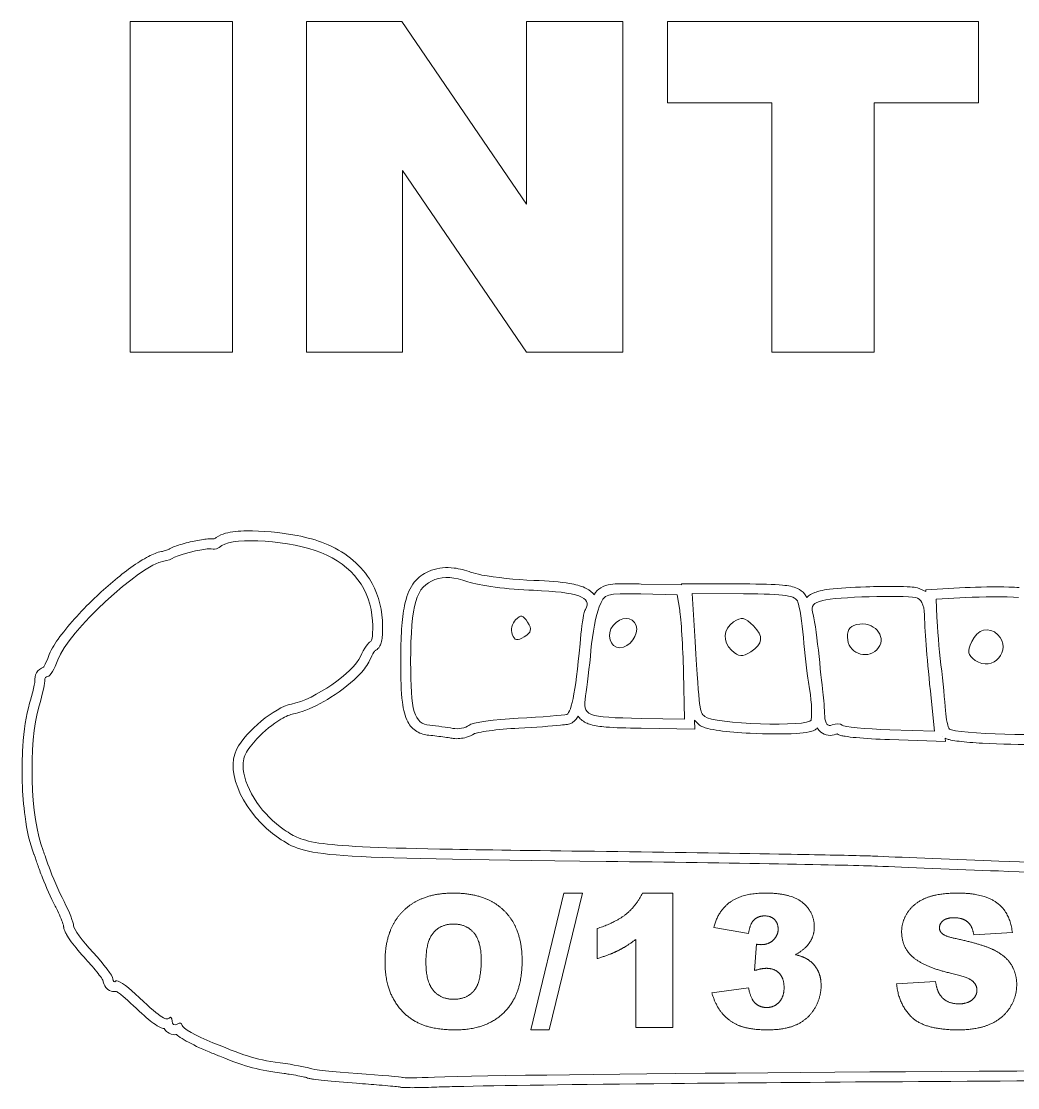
# Model space of a CAD drawing. Header units: millimetres. Extents: x 0 to 1091, y 0 to 786.
# Drawn here: x 9.4 to 310.5, y 461.6 to 784 of the extents above; entities that cross this region are included whole.
import ezdxf

# ---------------------------------------------------------------- set-up
doc = ezdxf.new("R2010")
doc.units = ezdxf.units.MM
doc.layers.get('0').update_dxf_attribs({"lineweight": 5})

msp = doc.modelspace()

# ---------------------------------------------------------------- linework, layer by layer
at = {"color": 1}
for p, q in [((42.21, 784.03), (73.18, 784.03)), ((42.21, 684.03), (42.21, 784.03)), ((73.18, 784.03), (73.18, 684.03)), ((95.55, 784.03), (124.4, 784.03)), ((95.55, 684.03), (95.55, 784.03)), ((124.4, 784.03), (162.06, 728.71)), ((162.06, 728.71), (162.06, 784.03)), ((162.06, 784.03), (191.18, 784.03)), ((191.18, 784.03), (191.18, 684.03)), ((204.69, 784.03), (298.62, 784.03)), ((204.69, 759.34), (204.69, 784.03)), ((298.62, 784.03), (298.62, 759.34)), ((236.2, 759.34), (204.69, 759.34)), ((236.2, 684.03), (236.2, 759.34)), ((298.62, 759.34), (267.1, 759.34)), ((267.1, 759.34), (267.1, 684.03)), ((162.06, 684.03), (124.61, 738.94)), ((124.61, 738.94), (124.61, 684.03)), ((73.18, 684.03), (42.21, 684.03)), ((124.61, 684.03), (95.55, 684.03)), ((191.18, 684.03), (162.06, 684.03)), ((267.1, 684.03), (236.2, 684.03)), ((196.68, 613.88), (208.89, 613.6)), ((208.89, 613.6), (208.87, 613.98)), ((208.87, 613.98), (227.62, 613.91)), ((282.72, 611.58), (280.25, 612.75)), ((282.7, 612.15), (294.64, 612.8)), ((196.61, 610.88), (207.56, 610.63)), ((207.56, 610.63), (208.35, 605.99)), ((212.07, 610.97), (227.61, 610.91)), ((212.99, 596.46), (212.07, 610.97)), ((282.72, 611.58), (282.7, 612.15)), ((285.83, 609.32), (294.81, 609.8)), ((286.07, 603.84), (285.83, 609.32)), ((209.49, 587.18), (209.85, 573.01)), ((284.34, 579.39), (285.4, 569.37)), ((209.85, 573.01), (196.75, 573.25)), ((212.86, 572.73), (212.93, 569.96)), ((212.93, 569.96), (196.69, 570.25)), ((285.4, 569.37), (271.85, 569.83)), ((288.74, 566.25), (271.74, 566.83)), ((288.63, 567.26), (288.74, 566.25)), ((163.31, 479.07), (173.3, 520.43)), ((178.98, 520.43), (168.93, 479.07)), ((173.3, 520.43), (178.98, 520.43)), ((197.09, 520.43), (206.29, 520.43)), ((206.29, 520.43), (206.29, 479.75)), ((183.37, 500.6), (183.37, 509.71)), ((229.15, 508.18), (218.65, 510.06)), ((195.05, 479.75), (195.05, 506.41)), ((308.91, 508.51), (297.26, 507.83)), ((230.98, 497.02), (231.55, 504.96)), ((273.93, 492.98), (285.69, 493.72)), ((218.05, 490.31), (229.15, 491.78)), ((168.93, 479.07), (163.31, 479.07)), ((206.29, 479.75), (195.05, 479.75))]:
    msp.add_line(p, q, dxfattribs=at)
msp.add_arc((289.89, 570.01), 3, 225.0014, 225.0016, dxfattribs=at)
for points, knots in [([(68.21, 627.93), (69.13, 628.62), (70.06, 628.95), (71.07, 629.22), (72.91, 629.71), (75.05, 629.91), (77.47, 629.96), (82.07, 630.05), (87.61, 629.54), (92.68, 628.55), (95.74, 627.95), (98.62, 627.18), (101.06, 626.18)], [0.0000001, 0.0000001, 0.0000001, 0.0000001, 0.1193648, 0.1193648, 0.1193648, 0.3369631, 0.3369631, 0.3369631, 0.7504181, 0.7504181, 0.7504181, 1, 1, 1, 1]), ([(54.14, 624.53), (54.7, 624.87), (55.2, 625.07), (55.77, 625.28), (57.09, 625.77), (58.73, 626.22), (60.41, 626.6), (61.94, 626.96), (63.48, 627.25), (64.78, 627.42), (65.43, 627.5), (66.02, 627.56), (66.6, 627.57), (66.9, 627.57), (67.18, 627.57), (67.56, 627.51)], [0.0000001, 0.0000001, 0.0000001, 0.0000001, 0.1328725, 0.1328725, 0.1328725, 0.4407073, 0.4407073, 0.4407073, 0.7203537, 0.7203537, 0.7203537, 0.8601768, 0.8601768, 0.8601768, 0.9292231, 0.9292231, 0.9292231, 0.9292231]), ([(67.56, 627.51), (67.64, 627.55), (67.73, 627.6), (67.82, 627.66), (67.94, 627.74), (68.07, 627.83), (68.21, 627.93)], [0.7160288, 0.7160288, 0.7160288, 0.7160288, 0.834306, 0.834306, 0.834306, 1, 1, 1, 1]), ([(101.06, 626.18), (106.91, 623.8), (111.54, 620.14), (114.55, 615.43), (116.89, 611.78), (118.22, 607.51), (118.49, 602.89)], [0, 0, 0, 0, 0.562964, 0.562964, 0.562964, 1, 1, 1, 1]), ([(17.54, 591.94), (18.17, 593.67), (19.2, 595.39), (20.51, 597.25), (23.22, 601.11), (27.18, 605.47), (31.47, 609.59), (35.1, 613.06), (38.94, 616.33), (42.45, 618.86), (44.34, 620.23), (46.14, 621.38), (47.81, 622.25), (49.15, 622.94), (50.39, 623.46), (51.72, 623.71), (51.81, 623.73), (51.9, 623.75), (52, 623.76)], [0, 0, 0, 0, 0.152601, 0.152601, 0.152601, 0.467819, 0.467819, 0.467819, 0.733909, 0.733909, 0.733909, 0.877438, 0.877438, 0.877438, 0.991874, 0.991874, 0.991874, 1, 1, 1, 1]), ([(52, 623.76), (52.2, 623.79), (52.77, 623.94), (53.26, 624.13), (53.65, 624.28), (54.02, 624.46), (54.14, 624.53)], [0.0000034, 0.0000034, 0.0000034, 0.0000034, 0.5552018, 0.5552018, 0.5552018, 1, 1, 1, 1]), ([(124.03, 590.47), (124.06, 597.94), (124.34, 603.29), (125.19, 607.39), (125.73, 609.97), (126.5, 612.1), (127.71, 613.85), (128.79, 615.42), (130.24, 616.62), (131.84, 617.41), (132.34, 617.65), (132.84, 617.86), (133.36, 618.04), (133.36, 618.04), (133.36, 618.04), (133.36, 618.04)], [0, 0, 0, 0, 0.424334, 0.424334, 0.424334, 0.690649, 0.690649, 0.690649, 0.927341, 0.927341, 0.927341, 1, 1, 1, 1.000001, 1.000001, 1.000001, 1.000001]), ([(133.36, 618.04), (133.36, 618.04), (133.36, 618.04), (133.36, 618.04), (135.5, 618.79), (137.79, 619.03), (140.17, 618.72), (141.82, 618.51), (143.51, 618.05), (145.35, 617.4)], [-0.000002, -0.000002, -0.000002, -0.000002, 0, 0, 0, 0.591575, 0.591575, 0.591575, 1, 1, 1, 1]), ([(145.35, 617.4), (145.94, 617.19), (147.12, 616.89), (148.58, 616.61), (152.58, 615.86), (158.81, 615.18), (164.27, 614.98)], [0, 0, 0, 0, 0.267484, 0.267484, 0.267484, 1, 1, 1, 1]), ([(164.27, 614.98), (168.74, 614.81), (172.28, 614.52), (175.07, 614.04), (176.85, 613.73), (178.33, 613.36), (179.63, 612.78), (180.52, 612.38), (181.35, 611.89), (182.06, 611.11), (182.19, 610.97), (182.31, 610.82), (182.43, 610.66)], [0, 0, 0, 0, 0.3289188, 0.3289188, 0.3289188, 0.5394549, 0.5394549, 0.5394549, 0.6840767, 0.6840767, 0.6840767, 0.7099458, 0.7099458, 0.7099458, 0.7099458]), ([(182.43, 610.66), (182.47, 610.72), (182.51, 610.78), (182.55, 610.84), (183.01, 611.54), (183.7, 612.26), (184.52, 612.76), (185.44, 613.3), (186.44, 613.58), (187.47, 613.74), (189.27, 614.01), (191.33, 613.99), (194.42, 613.93), (195.12, 613.92), (195.87, 613.9), (196.68, 613.88)], [0.2129098, 0.2129098, 0.2129098, 0.2129098, 0.2279726, 0.2279726, 0.2279726, 0.4007326, 0.4007326, 0.4007326, 0.5924009, 0.5924009, 0.5924009, 0.9244815, 0.9244815, 0.9244815, 1, 1, 1, 1]), ([(227.62, 613.91), (233.11, 613.88), (236.79, 613.81), (239.46, 613.54), (241.29, 613.36), (242.67, 613.12), (243.97, 612.52), (244.76, 612.16), (245.53, 611.61), (246.09, 610.9), (246.37, 610.55), (246.59, 610.17), (246.75, 609.81)], [0, 0, 0, 0, 0.4218188, 0.4218188, 0.4218188, 0.7109094, 0.7109094, 0.7109094, 0.888085, 0.888085, 0.888085, 0.9749007, 0.9749007, 0.9749007, 0.9749007]), ([(250.84, 611.83), (250.84, 611.83), (250.84, 611.83), (250.84, 611.83), (251.64, 612.03), (252.53, 612.16), (253.62, 612.29), (256.43, 612.62), (260.45, 612.87), (264.58, 613.01), (267.77, 613.13), (271.02, 613.18), (273.77, 613.15), (275.38, 613.13), (276.82, 613.09), (278.01, 613.01), (278.86, 612.95), (279.57, 612.88), (280.25, 612.75)], [-0.000002, -0.000002, -0.000002, -0.000002, 0, 0, 0, 0.132193, 0.132193, 0.132193, 0.472773, 0.472773, 0.472773, 0.736386, 0.736386, 0.736386, 0.890112, 0.890112, 0.890112, 1, 1, 1, 1]), ([(294.64, 612.8), (298.6, 613.01), (303.84, 613.07), (307.87, 612.96), (309.02, 612.93), (310.08, 612.89), (310.99, 612.83)], [0.0000006, 0.0000006, 0.0000006, 0.0000006, 0.778128, 0.778128, 0.778128, 1, 1, 1, 1]), ([(246.75, 609.81), (247.48, 610.54), (248.3, 610.97), (249.15, 611.3), (249.69, 611.51), (250.24, 611.68), (250.84, 611.83)], [0.5322163, 0.5322163, 0.5322163, 0.5322163, 0.8186274, 0.8186274, 0.8186274, 0.9999995, 0.9999995, 0.9999995, 0.9999995]), ([(118.49, 602.89), (118.6, 601.01), (118.58, 599.32), (118.44, 597.93), (118.37, 597.28), (118.29, 596.7), (118.1, 596.07), (118, 595.72), (117.88, 595.35), (117.53, 594.83), (117.33, 594.54), (117.05, 594.18), (116.51, 593.85), (116.43, 593.8), (116.35, 593.75), (116.25, 593.71)], [0, 0, 0, 0, 0.5, 0.5, 0.5, 0.7364245, 0.7364245, 0.7364245, 0.8682123, 0.8682123, 0.8682123, 0.9415515, 0.9415515, 0.9415515, 0.9528429, 0.9528429, 0.9528429, 0.9528429]), ([(116.25, 593.71), (116.17, 593.6), (116.06, 593.45), (115.95, 593.28), (115.56, 592.68), (115.07, 591.77), (114.64, 590.8)], [0.4039727, 0.4039727, 0.4039727, 0.4039727, 0.5364082, 0.5364082, 0.5364082, 1, 1, 1, 1]), ([(16.03, 588.72), (16.09, 588.82), (16.17, 588.93), (16.24, 589.06), (16.64, 589.75), (17.13, 590.8), (17.54, 591.94)], [0.4374938, 0.4374938, 0.4374938, 0.4374938, 0.5274959, 0.5274959, 0.5274959, 1, 1, 1, 1]), ([(114.64, 590.8), (113.98, 589.32), (112.99, 588.04), (111.79, 586.74), (109.48, 584.24), (106.32, 581.77), (102.94, 579.64), (100.07, 577.85), (97.07, 576.32), (94.24, 575.36), (93.33, 575.05), (92.45, 574.8), (91.57, 574.62)], [0.0000004, 0.0000004, 0.0000004, 0.0000004, 0.1972635, 0.1972635, 0.1972635, 0.5768866, 0.5768866, 0.5768866, 0.897861, 0.897861, 0.897861, 1, 1, 1, 1]), ([(132.52, 568.17), (131.3, 568.28), (130.03, 568.59), (128.88, 569.29), (127.76, 569.97), (126.83, 571), (126.19, 572.18), (125.28, 573.85), (124.82, 575.78), (124.52, 578.2), (124.12, 581.29), (124.01, 585.23), (124.03, 590.47)], [0.0000003, 0.0000003, 0.0000003, 0.0000003, 0.1953649, 0.1953649, 0.1953649, 0.3858984, 0.3858984, 0.3858984, 0.6552845, 0.6552845, 0.6552845, 1, 1, 1, 1]), ([(13.45, 584.52), (13.34, 585.36), (13.5, 586.28), (13.96, 587.05), (14.43, 587.84), (15.2, 588.43), (16.03, 588.72)], [0.0571113, 0.0571113, 0.0571113, 0.0571113, 0.4193927, 0.4193927, 0.4193927, 0.7970995, 0.7970995, 0.7970995, 0.7970995]), ([(11.86, 577.84), (12.33, 579.43), (12.73, 580.99), (13.02, 582.25), (13.19, 583), (13.32, 583.64), (13.39, 584.1), (13.42, 584.28), (13.44, 584.43), (13.45, 584.52)], [0, 0, 0, 0, 0.4452494, 0.4452494, 0.4452494, 0.7093206, 0.7093206, 0.7093206, 0.815438, 0.815438, 0.815438, 0.815438]), ([(13.15, 532.24), (11.9, 535.34), (11.06, 539.23), (10.47, 543.59), (9.59, 550.19), (9.35, 557.81), (9.81, 564.76), (10.13, 569.62), (10.78, 574.14), (11.86, 577.84)], [0.0007189, 0.0007189, 0.0007189, 0.0007189, 0.2802396, 0.2802396, 0.2802396, 0.7038362, 0.7038362, 0.7038362, 1, 1, 1, 1]), ([(91.57, 574.62), (90.73, 574.46), (89.33, 573.89), (87.83, 573), (85.44, 571.58), (82.72, 569.39), (80.57, 567.11), (79.04, 565.49), (77.79, 563.82), (77.1, 562.48)], [0.0000001, 0.0000001, 0.0000001, 0.0000001, 0.2688549, 0.2688549, 0.2688549, 0.69683, 0.69683, 0.69683, 1, 1, 1, 1]), ([(177.64, 573.96), (177.54, 573.76), (177.42, 573.55), (177.29, 573.35), (177.02, 572.93), (176.67, 572.48), (176.06, 572.07), (175.8, 571.89), (175.47, 571.73), (175.1, 571.61)], [0.8322353, 0.8322353, 0.8322353, 0.8322353, 0.875, 0.875, 0.875, 0.9618008, 0.9618008, 0.9618008, 1, 1, 1, 1]), ([(196.69, 570.25), (192.17, 570.33), (188.76, 570.42), (186.12, 570.63), (184.29, 570.78), (182.83, 570.98), (181.51, 571.36), (180.44, 571.67), (179.43, 572.12), (178.56, 572.89), (178.21, 573.2), (177.9, 573.57), (177.64, 573.96)], [0, 0, 0, 0, 0.2683849, 0.2683849, 0.2683849, 0.4532128, 0.4532128, 0.4532128, 0.6027381, 0.6027381, 0.6027381, 0.6626874, 0.6626874, 0.6626874, 0.6626874]), ([(175.1, 571.61), (174.78, 571.51), (174.61, 571.49), (174.39, 571.45), (173.85, 571.36), (173.2, 571.28), (172.36, 571.19), (169.55, 570.91), (164.77, 570.57), (159.68, 570.31)], [0, 0, 0, 0, 0.083183, 0.083183, 0.083183, 0.295909, 0.295909, 0.295909, 1, 1, 1, 1]), ([(213.79, 571.69), (213.57, 571.92), (213.24, 572.22), (212.87, 572.71), (212.87, 572.72), (212.87, 572.72), (212.86, 572.73)], [0, 0, 0, 0, 0.1538031, 0.1538031, 0.1538031, 0.1554602, 0.1554602, 0.1554602, 0.1554602]), ([(250.01, 570.35), (249.68, 570.04), (249.38, 569.87), (249.11, 569.73), (248.49, 569.41), (248, 569.29), (247.46, 569.17), (246.35, 568.93), (245.08, 568.79), (243.56, 568.7), (239.78, 568.45), (234.62, 568.49), (229.67, 568.75), (226.26, 568.92), (222.97, 569.19), (220.31, 569.56), (218.98, 569.75), (217.82, 569.95), (216.81, 570.21), (216.28, 570.35), (215.8, 570.5), (215.3, 570.71), (214.9, 570.88), (214.49, 571.07), (213.99, 571.51), (213.92, 571.56), (213.86, 571.62), (213.79, 571.69), (213.79, 571.69), (213.79, 571.69), (213.79, 571.69), (213.79, 571.69), (213.79, 571.69), (213.79, 571.69)], [0.0326132, 0.0326132, 0.0326132, 0.0326132, 0.0588656, 0.0588656, 0.0588656, 0.1200563, 0.1200563, 0.1200563, 0.2469377, 0.2469377, 0.2469377, 0.5630399, 0.5630399, 0.5630399, 0.78152, 0.78152, 0.78152, 0.89076, 0.89076, 0.89076, 0.9480769, 0.9480769, 0.9480769, 0.994154, 0.994154, 0.994154, 1, 1, 1, 1.0000013, 1.0000013, 1.0000013, 1.0000026, 1.0000026, 1.0000026, 1.0000026]), ([(139.22, 567.28), (138.29, 567.46), (136.6, 567.7), (134.98, 567.9), (134.11, 568.01), (133.25, 568.1), (132.52, 568.17)], [0.0000011, 0.0000011, 0.0000011, 0.0000011, 0.6494888, 0.6494888, 0.6494888, 1, 1, 1, 1]), ([(146.27, 568.63), (145.49, 568.08), (144.71, 567.77), (143.9, 567.54), (142.61, 567.17), (141.26, 567.03), (139.87, 567.18), (139.65, 567.21), (139.44, 567.24), (139.22, 567.28), (139.22, 567.28), (139.22, 567.28), (139.22, 567.28)], [0.0325545, 0.0325545, 0.0325545, 0.0325545, 0.3729917, 0.3729917, 0.3729917, 0.9165104, 0.9165104, 0.9165104, 1, 1, 1, 1.0000048, 1.0000048, 1.0000048, 1.0000048]), ([(159.68, 570.31), (156.45, 570.14), (153.3, 569.85), (150.8, 569.51), (149.55, 569.34), (148.46, 569.16), (147.63, 568.98), (147, 568.85), (146.5, 568.72), (146.28, 568.64), (146.28, 568.64), (146.27, 568.64), (146.27, 568.63)], [0, 0, 0, 0, 0.4619714, 0.4619714, 0.4619714, 0.6929571, 0.6929571, 0.6929571, 0.8700318, 0.8700318, 0.8700318, 0.8751055, 0.8751055, 0.8751055, 0.8751055]), ([(255.51, 568.46), (254.87, 568.21), (254.09, 568.03), (253.2, 568.14), (252.42, 568.23), (251.58, 568.6), (250.98, 569.13), (250.55, 569.51), (250.24, 569.93), (250.01, 570.35)], [0, 0, 0, 0, 0.2348043, 0.2348043, 0.2348043, 0.4398908, 0.4398908, 0.4398908, 0.5875236, 0.5875236, 0.5875236, 0.5875236]), ([(255.93, 568.56), (255.83, 568.55), (255.71, 568.52), (255.6, 568.49), (255.57, 568.48), (255.54, 568.47), (255.51, 568.46)], [0.669588, 0.669588, 0.669588, 0.669588, 0.9235561, 0.9235561, 0.9235561, 0.9999731, 0.9999731, 0.9999731, 0.9999731]), ([(271.74, 566.83), (267.97, 566.96), (264.44, 567.18), (261.74, 567.43), (260.39, 567.55), (259.25, 567.69), (258.34, 567.84), (257.89, 567.91), (257.5, 567.98), (257.09, 568.09), (256.89, 568.14), (256.69, 568.2), (256.43, 568.31), (256.29, 568.37), (256.14, 568.44), (255.93, 568.56)], [0, 0, 0, 0, 0.5, 0.5, 0.5, 0.75, 0.75, 0.75, 0.875, 0.875, 0.875, 0.9375, 0.9375, 0.9375, 0.9714488, 0.9714488, 0.9714488, 0.9714488]), ([(325.54, 567.42), (325.17, 566.81), (324.78, 566.55), (324.49, 566.37), (324.01, 566.07), (323.71, 565.99), (323.43, 565.91), (322.86, 565.75), (322.38, 565.69), (321.81, 565.62), (320.46, 565.47), (318.69, 565.4), (316.57, 565.36), (311.79, 565.29), (305.35, 565.45), (299.91, 565.75), (297.19, 565.91), (294.73, 566.1), (292.81, 566.32), (291.85, 566.44), (291.04, 566.56), (290.32, 566.71), (289.96, 566.78), (289.63, 566.86), (289.27, 566.99), (289.08, 567.06), (288.88, 567.13), (288.63, 567.26)], [0, 0, 0, 0, 0.0201185, 0.0201185, 0.0201185, 0.0537207, 0.0537207, 0.0537207, 0.1211751, 0.1211751, 0.1211751, 0.2802777, 0.2802777, 0.2802777, 0.6401389, 0.6401389, 0.6401389, 0.8200694, 0.8200694, 0.8200694, 0.9100347, 0.9100347, 0.9100347, 0.9550174, 0.9550174, 0.9550174, 0.9782004, 0.9782004, 0.9782004, 0.9782004]), ([(77.1, 562.48), (76.49, 561.32), (76.22, 559.76), (76.42, 557.84), (76.73, 554.91), (78.17, 551.26), (80.54, 547.82), (82.67, 544.74), (85.52, 541.83), (88.82, 539.59)], [0, 0, 0, 0, 0.256158, 0.256158, 0.256158, 0.648826, 0.648826, 0.648826, 1, 1, 1, 1]), ([(88.82, 539.59), (90.43, 538.5), (91.62, 537.74), (93.16, 537.11), (94.83, 536.43), (97, 535.86), (100.6, 535.39), (107.27, 534.52), (118.65, 534.05), (139.64, 533.66), (151.67, 533.44), (166.87, 533.25), (186.19, 533.01)], [0, 0, 0, 0, 0.191408, 0.191408, 0.191408, 0.397964, 0.397964, 0.397964, 0.78065, 0.78065, 0.78065, 1, 1, 1, 1]), ([(14.9, 527.27), (14.46, 528.53), (14.05, 529.71), (13.73, 530.62), (13.55, 531.12), (13.4, 531.55), (13.3, 531.84), (13.23, 532.04), (13.17, 532.19), (13.15, 532.24)], [0.0000003, 0.0000003, 0.0000003, 0.0000003, 0.4826091, 0.4826091, 0.4826091, 0.7530504, 0.7530504, 0.7530504, 0.93889, 0.93889, 0.93889, 0.93889]), ([(186.19, 533.01), (204.86, 532.78), (223.41, 532.51), (238.28, 532.24), (248.66, 532.06), (257.23, 531.88), (262.81, 531.74), (265.23, 531.67), (267.08, 531.61), (268.29, 531.56)], [0, 0, 0, 0, 0.5, 0.5, 0.5, 0.8487759, 0.8487759, 0.8487759, 1, 1, 1, 1]), ([(19.59, 516.51), (18.32, 519.01), (16.82, 522.34), (15.75, 525.03), (15.42, 525.85), (15.14, 526.6), (14.9, 527.27)], [0.0000002, 0.0000002, 0.0000002, 0.0000002, 0.7675239, 0.7675239, 0.7675239, 1, 1, 1, 1]), ([(22.13, 510.42), (22.11, 510.52), (22.04, 510.81), (21.92, 511.15), (21.56, 512.23), (20.81, 514.03), (19.95, 515.79), (19.83, 516.03), (19.71, 516.28), (19.59, 516.51)], [0.1285113, 0.1285113, 0.1285113, 0.1285113, 0.3189094, 0.3189094, 0.3189094, 0.9180273, 0.9180273, 0.9180273, 1, 1, 1, 1]), ([(28.89, 500.41), (27.18, 502.26), (25.63, 504.13), (24.46, 505.72), (23.88, 506.52), (23.39, 507.24), (23, 507.93), (22.8, 508.27), (22.63, 508.6), (22.47, 508.97), (22.35, 509.28), (22.23, 509.6), (22.16, 510.12), (22.15, 510.21), (22.14, 510.31), (22.13, 510.42)], [0, 0, 0, 0, 0.5, 0.5, 0.5, 0.75, 0.75, 0.75, 0.875, 0.875, 0.875, 0.9743564, 0.9743564, 0.9743564, 0.991983, 0.991983, 0.991983, 0.991983]), ([(34.09, 493.91), (34.02, 494.03), (33.92, 494.2), (33.79, 494.4), (33.2, 495.3), (32.08, 496.76), (30.74, 498.32), (30.16, 499), (29.54, 499.71), (28.89, 500.41)], [0.2164367, 0.2164367, 0.2164367, 0.2164367, 0.321048, 0.321048, 0.321048, 0.7944259, 0.7944259, 0.7944259, 1, 1, 1, 1]), ([(38.12, 490.69), (37.62, 490.59), (37.04, 490.61), (36.49, 490.78), (35.78, 491), (35.22, 491.47), (34.88, 491.91), (34.37, 492.55), (34.21, 493.14), (34.13, 493.64), (34.11, 493.73), (34.1, 493.82), (34.09, 493.91)], [0.2677418, 0.2677418, 0.2677418, 0.2677418, 0.4053054, 0.4053054, 0.4053054, 0.5823178, 0.5823178, 0.5823178, 0.8434661, 0.8434661, 0.8434661, 0.8914765, 0.8914765, 0.8914765, 0.8914765]), ([(41.68, 487.81), (40.72, 488.71), (39.79, 489.49), (39.01, 490.07), (38.67, 490.32), (38.37, 490.53), (38.12, 490.69)], [0, 0, 0, 0, 0.3758079, 0.3758079, 0.3758079, 0.5398624, 0.5398624, 0.5398624, 0.5398624]), ([(52.55, 479.44), (52.45, 479.46), (52.35, 479.48), (52.26, 479.5), (51.3, 479.75), (50.61, 480.16), (49.86, 480.68), (48.56, 481.56), (47.09, 482.82), (44.99, 484.73), (44.02, 485.62), (42.92, 486.64), (41.68, 487.81)], [0.2403287, 0.2403287, 0.2403287, 0.2403287, 0.2614654, 0.2614654, 0.2614654, 0.4728147, 0.4728147, 0.4728147, 0.8330343, 0.8330343, 0.8330343, 1, 1, 1, 1]), ([(56.28, 477.64), (56.12, 477.62), (55.95, 477.61), (55.78, 477.61), (55.02, 477.61), (54.17, 477.87), (53.52, 478.36), (53.11, 478.67), (52.79, 479.05), (52.55, 479.44)], [0.2349341, 0.2349341, 0.2349341, 0.2349341, 0.2913524, 0.2913524, 0.2913524, 0.5379894, 0.5379894, 0.5379894, 0.6918086, 0.6918086, 0.6918086, 0.6918086]), ([(66.11, 472.42), (63.45, 473.52), (61.04, 474.66), (59.21, 475.69), (58.29, 476.2), (57.52, 476.67), (56.86, 477.17), (56.66, 477.32), (56.47, 477.47), (56.28, 477.64)], [0.0000001, 0.0000001, 0.0000001, 0.0000001, 0.5, 0.5, 0.5, 0.75, 0.75, 0.75, 0.8241488, 0.8241488, 0.8241488, 0.8241488]), ([(88.79, 465.88), (84.81, 466.44), (82.06, 466.89), (79.27, 467.62), (76.37, 468.37), (73.54, 469.4), (69.36, 471.09), (68.36, 471.49), (67.28, 471.93), (66.11, 472.42)], [0, 0, 0, 0, 0.4370192, 0.4370192, 0.4370192, 0.8914728, 0.8914728, 0.8914728, 1, 1, 1, 1]), ([(95.45, 464.67), (95.36, 464.7), (95.15, 464.75), (94.91, 464.81), (93.94, 465.04), (92.19, 465.36), (90.26, 465.66), (89.78, 465.74), (89.29, 465.81), (88.79, 465.88)], [0.156892, 0.156892, 0.156892, 0.156892, 0.3015799, 0.3015799, 0.3015799, 0.8611263, 0.8611263, 0.8611263, 1, 1, 1, 1]), ([(110.71, 462.91), (107.01, 463.17), (103.56, 463.47), (100.94, 463.75), (99.63, 463.88), (98.54, 464.01), (97.69, 464.13), (97.27, 464.19), (96.92, 464.25), (96.59, 464.32), (96.42, 464.35), (96.27, 464.38), (96.08, 464.44), (95.95, 464.47), (95.8, 464.51), (95.56, 464.62), (95.53, 464.63), (95.49, 464.65), (95.45, 464.67)], [0.0000004, 0.0000004, 0.0000004, 0.0000004, 0.5, 0.5, 0.5, 0.75, 0.75, 0.75, 0.875, 0.875, 0.875, 0.9375, 0.9375, 0.9375, 0.9812419, 0.9812419, 0.9812419, 0.9870525, 0.9870525, 0.9870525, 0.9870525]), ([(688.13, 463.73), (688.1, 463.73), (687.95, 463.75), (687.75, 463.76), (687.01, 463.82), (685.47, 463.88), (683.33, 463.94), (675.63, 464.14), (659.78, 464.28), (638.22, 464.36), (574.57, 464.61), (460.89, 464.38), (356.98, 463.87), (300.56, 463.6), (247.02, 463.24), (205.92, 462.84), (176.64, 462.55), (153.67, 462.24), (140.51, 461.92), (138.11, 461.87), (136.04, 461.81), (134.32, 461.75)], [0.0022543, 0.0022543, 0.0022543, 0.0022543, 0.0129974, 0.0129974, 0.0129974, 0.0511166, 0.0511166, 0.0511166, 0.1885339, 0.1885339, 0.1885339, 0.5942669, 0.5942669, 0.5942669, 0.8145502, 0.8145502, 0.8145502, 0.9714567, 0.9714567, 0.9714567, 1, 1, 1, 1]), ([(123.68, 461.8), (123.58, 461.81), (123.43, 461.83), (123.24, 461.85), (122.2, 461.97), (120.1, 462.17), (117.47, 462.39), (115.47, 462.55), (113.16, 462.73), (110.71, 462.91)], [0.1443759, 0.1443759, 0.1443759, 0.1443759, 0.2221084, 0.2221084, 0.2221084, 0.6645877, 0.6645877, 0.6645877, 1, 1, 1, 1]), ([(134.32, 461.75), (131.7, 461.66), (129.29, 461.61), (127.49, 461.59), (126.6, 461.59), (125.85, 461.59), (125.28, 461.61), (124.99, 461.62), (124.76, 461.63), (124.51, 461.65), (124.38, 461.66), (124.26, 461.67), (124.06, 461.71), (123.96, 461.72), (123.86, 461.74), (123.68, 461.8)], [0.0000002, 0.0000002, 0.0000002, 0.0000002, 0.5, 0.5, 0.5, 0.75, 0.75, 0.75, 0.875, 0.875, 0.875, 0.9375, 0.9375, 0.9375, 0.9655778, 0.9655778, 0.9655778, 0.9655778])]:
    msp.add_open_spline(points, degree=3, knots=knots, dxfattribs=at)
for points, degree in [([(70, 625.53), (73.58, 628.2), (91.23, 626.95), (99.93, 623.4)], 3), ([(55.69, 621.96), (57.66, 623.15), (66.68, 625.07), (67.37, 624.45)], 3), ([(67.37, 624.45), (67.67, 624.18), (68.85, 624.67), (70, 625.53)], 3), ([(99.93, 623.4), (109.48, 619.51), (114.95, 612.24), (115.5, 602.71)], 3), ([(20.36, 590.92), (23.45, 599.44), (45.19, 619.69), (52.45, 620.8)], 3), ([(52.45, 620.8), (53.41, 620.94), (54.87, 621.47), (55.69, 621.96)], 3), ([(134.34, 615.21), (137.3, 616.24), (140.16, 616.06), (144.35, 614.57)], 3), ([(127.03, 590.46), (127.1, 607.88), (128.68, 613.23), (134.34, 615.21)], 3), ([(144.35, 614.57), (147.57, 613.43), (156.49, 612.26), (164.16, 611.98)], 3), ([(164.16, 611.98), (177.54, 611.48), (182.05, 609.83), (179.83, 606.23)], 3), ([(184.01, 606.98), (185.62, 611.04), (185.92, 611.13), (196.61, 610.88)], 3), ([(227.61, 610.91), (240.55, 610.85), (243.31, 610.44), (244.08, 608.42)], 3), ([(251.57, 608.92), (255.74, 609.97), (275.6, 610.59), (279.68, 609.81)], 3), ([(279.68, 609.81), (281.33, 609.48), (282.22, 607.74), (282.33, 604.59)], 3), ([(294.81, 609.8), (299.75, 610.07), (306.94, 610.08), (310.79, 609.84)], 3), ([(179.83, 606.23), (179.41, 605.55), (178.82, 602.17), (178.51, 598.7)], 3), ([(181.53, 593.89), (181.99, 598.81), (183.11, 604.7), (184.01, 606.98)], 3), ([(244.08, 608.42), (244.6, 607.08), (245.34, 602.26), (245.73, 597.7)], 3), ([(248.51, 605.39), (247.93, 607.23), (248.79, 608.22), (251.57, 608.92)], 3), ([(158.76, 603.07), (157.69, 602), (157.23, 600.03), (157.75, 598.69)], 3), ([(162.39, 602.33), (161.01, 604.54), (160.36, 604.68), (158.76, 603.07)], 3), ([(195.16, 601.32), (194.05, 604.2), (190.62, 604.22), (188.25, 601.36)], 3), ([(208.35, 605.99), (208.78, 603.43), (209.3, 594.97), (209.49, 587.18)], 3), ([(230.62, 601.23), (228.02, 603.84), (227, 604.04), (224.65, 602.44)], 3), ([(250.26, 593.89), (249.74, 598.81), (248.95, 603.98), (248.51, 605.39)], 3), ([(282.33, 604.59), (282.54, 598.1), (283.09, 591.22), (284.34, 579.39)], 3), ([(287.33, 589.41), (286.77, 594.33), (286.2, 600.82), (286.07, 603.84)], 3), ([(115.5, 602.71), (115.7, 599.23), (115.4, 596.38), (114.84, 596.38)], 3), ([(161.38, 597.95), (163.54, 599.3), (163.74, 600.16), (162.39, 602.33)], 3), ([(188.25, 601.36), (186.06, 598.72), (187.27, 594.63), (190.24, 594.63)], 3), ([(190.24, 594.63), (193.23, 594.63), (196.18, 598.65), (195.16, 601.32)], 3), ([(224.65, 602.44), (221.54, 600.3), (221.23, 596.41), (223.98, 593.92)], 3), ([(229.84, 593.4), (233.57, 595.73), (233.8, 598.06), (230.62, 601.23)], 3), ([(262.78, 601.77), (259.96, 601.45), (259.06, 600.48), (259.07, 597.78)], 3), ([(267.93, 594.02), (271.19, 597.29), (267.84, 602.35), (262.78, 601.77)], 3), ([(304.48, 598.56), (301.85, 601.19), (298.35, 600.26), (296.62, 596.46)], 3), ([(157.75, 598.69), (158.49, 596.75), (159.22, 596.6), (161.38, 597.95)], 3), ([(178.51, 598.7), (177.05, 582.44), (175.73, 574.94), (174.22, 574.48)], 3), ([(245.73, 597.7), (246.13, 593.14), (246.84, 587.06), (247.3, 584.19)], 3), ([(259.07, 597.78), (259.08, 593.16), (264.69, 590.79), (267.93, 594.02)], 3), ([(297.71, 590.8), (302.94, 586.98), (309.05, 593.99), (304.48, 598.56)], 3), ([(114.84, 596.38), (114.28, 596.38), (112.96, 594.41), (111.89, 592.01)], 3), ([(179.92, 580.08), (180.34, 582.75), (181.07, 588.97), (181.53, 593.89)], 3), ([(215.91, 573.81), (214.32, 575.41), (214.35, 575.11), (212.99, 596.46)], 3), ([(223.98, 593.92), (226.3, 591.82), (227.19, 591.74), (229.84, 593.4)], 3), ([(251.63, 581.21), (251.39, 583.26), (250.78, 588.97), (250.26, 593.89)], 3), ([(296.62, 596.46), (295.24, 593.43), (295.42, 592.47), (297.71, 590.8)], 3), ([(17.37, 585.94), (18.03, 585.94), (19.38, 588.18), (20.36, 590.92)], 3), ([(111.89, 592.01), (109.68, 587.02), (98.04, 578.98), (90.98, 577.57)], 3), ([(132.79, 571.16), (128.11, 571.58), (126.97, 575.4), (127.03, 590.46)], 3), ([(288.69, 575.66), (288.5, 578.31), (287.89, 584.49), (287.33, 589.41)], 3), ([(14.74, 577), (15.82, 580.69), (16.59, 584.21), (16.45, 584.82)], 3), ([(16.45, 584.82), (16.3, 585.44), (16.72, 585.94), (17.37, 585.94)], 3), ([(247.3, 584.19), (248.2, 578.65), (248.41, 575.6), (248.08, 572.75)], 3), ([(252.2, 573.97), (252.12, 575.9), (251.86, 579.16), (251.63, 581.21)], 3), ([(90.98, 577.57), (85.88, 576.55), (77.37, 569.49), (74.43, 563.86)], 3), ([(196.75, 573.25), (179.93, 573.55), (178.95, 573.95), (179.92, 580.08)], 3), ([(15.94, 533.34), (12.03, 543.01), (11.41, 565.64), (14.74, 577)], 3), ([(174.22, 574.48), (173.32, 574.2), (166.71, 573.67), (159.53, 573.3)], 3), ([(254.44, 571.26), (253.03, 570.72), (252.3, 571.6), (252.2, 573.97)], 3), ([(289.89, 570.01), (289.42, 570.48), (288.88, 573.02), (288.69, 575.66)], 3), ([(139.78, 570.23), (138.14, 570.54), (134.99, 570.95), (132.79, 571.16)], 3), ([(144.62, 571.15), (143.6, 570.33), (141.42, 569.92), (139.78, 570.23)], 3), ([(159.53, 573.3), (152.35, 572.93), (145.64, 571.96), (144.62, 571.15)], 3), ([(248.08, 572.75), (247.82, 570.58), (218.17, 571.55), (215.91, 573.81)], 3), ([(257.41, 571.18), (256.93, 571.66), (255.59, 571.7), (254.44, 571.26)], 3), ([(271.85, 569.83), (264.39, 570.08), (257.9, 570.69), (257.41, 571.18)], 3), ([(322.99, 568.99), (322.16, 567.65), (291.3, 568.6), (289.89, 570.01)], 3), ([(74.43, 563.86), (70.77, 556.83), (76.81, 544.13), (87.13, 537.11)], 3), ([(87.13, 537.11), (95.73, 531.26), (98.04, 531.1), (186.16, 530.01)], 3), ([(17.74, 528.26), (16.82, 530.87), (16.02, 533.16), (15.94, 533.34)], 3), ([(186.16, 530.01), (223.47, 529.55), (260.37, 528.9), (268.16, 528.56)], 3), ([(268.29, 531.56), (276.07, 531.22), (292.51, 530.57), (304.81, 530.11)], 3), ([(304.81, 530.11), (338.9, 528.82), (358.52, 527.97), (374.94, 527.06)], 3), ([(22.26, 517.88), (20.68, 520.97), (18.65, 525.64), (17.74, 528.26)], 3), ([(268.16, 528.56), (275.95, 528.23), (292.39, 527.57), (304.69, 527.11)], 3), ([(304.69, 527.11), (338.78, 525.83), (358.38, 524.97), (374.77, 524.06)], 3), ([(124.73, 514.98), (130.19, 520.43), (139.93, 520.43)], 2), ([(139.93, 520.43), (149.92, 520.43), (155.32, 515.07)], 2), ([(192.18, 514.1), (195.32, 516.67), (197.09, 520.43)], 2), ([(223.68, 517.76), (227.41, 520.43), (234.23, 520.43)], 2), ([(234.23, 520.43), (242.06, 520.43), (245.55, 517.51)], 2), ([(282.59, 518.86), (286.18, 520.43), (292.43, 520.43)], 2), ([(292.43, 520.43), (300.1, 520.43), (304.12, 517.58)], 2), ([(25.13, 510.58), (25.13, 511.5), (23.84, 514.78), (22.26, 517.88)], 3), ([(218.65, 510.06), (219.96, 515.08), (223.68, 517.76)], 2), ([(245.55, 517.51), (249.04, 514.59), (249.04, 510.17)], 2), ([(277.22, 514.55), (279, 517.29), (282.59, 518.86)], 2), ([(304.12, 517.58), (308.14, 514.73), (308.91, 508.51)], 2), ([(119.28, 499.72), (119.28, 509.52), (124.73, 514.98)], 2), ([(155.32, 515.07), (160.72, 509.71), (160.72, 500.05)], 2), ([(183.37, 509.71), (189.04, 511.54), (192.18, 514.1)], 2), ([(234.01, 513.53), (232.05, 513.53), (230.82, 512.34)], 2), ([(237.01, 512.44), (235.92, 513.53), (234.01, 513.53)], 2), ([(275.43, 508.73), (275.43, 511.81), (277.22, 514.55)], 2), ([(291.2, 512.98), (289.04, 512.98), (287.95, 512.07)], 2), ([(295.31, 511.76), (293.82, 512.98), (291.2, 512.98)], 2), ([(31.09, 502.44), (27.81, 506), (25.13, 509.66), (25.13, 510.58)], 3), ([(139.9, 511.07), (136.17, 511.07), (133.9, 508.43)], 2), ([(146.08, 508.47), (143.81, 511.07), (139.9, 511.07)], 2), ([(230.82, 512.34), (229.59, 511.16), (229.15, 508.18)], 2), ([(236.64, 506.22), (238.1, 507.61), (238.1, 509.52)], 2), ([(238.1, 509.52), (238.1, 511.35), (237.01, 512.44)], 2), ([(249.04, 510.17), (249.04, 507.58), (247.63, 505.48)], 2), ([(287.95, 512.07), (286.86, 511.16), (286.86, 509.85)], 2), ([(286.86, 509.85), (286.86, 508.89), (287.76, 508.13)], 2), ([(297.26, 507.83), (296.79, 510.53), (295.31, 511.76)], 2), ([(133.9, 508.43), (131.64, 505.78), (131.64, 499.67)], 2), ([(148.36, 500.21), (148.36, 505.86), (146.08, 508.47)], 2), ([(195.05, 506.41), (192.32, 504.33), (189.77, 503.05)], 2), ([(278.92, 501.01), (275.43, 504.03), (275.43, 508.73)], 2), ([(287.76, 508.13), (288.64, 507.34), (291.91, 506.65)], 2), ([(291.91, 506.65), (300.01, 504.91), (303.52, 503.12)], 2), ([(189.77, 503.05), (187.22, 501.77), (183.37, 500.6)], 2), ([(231.55, 504.96), (232.48, 504.83), (233, 504.83)], 2), ([(233, 504.83), (235.18, 504.83), (236.64, 506.22)], 2), ([(247.63, 505.48), (246.21, 503.38), (243.34, 501.8)], 2), ([(303.52, 503.12), (307.03, 501.33), (308.62, 498.69)], 2), ([(37.06, 494.49), (37.06, 495.31), (34.37, 498.89), (31.09, 502.44)], 3), ([(146.18, 490.91), (148.36, 493.5), (148.36, 500.21)], 2), ([(160.72, 500.05), (160.72, 493.04), (158.36, 488.55)], 2), ([(243.34, 501.8), (245.66, 501.22), (246.89, 500.46)], 2), ([(246.89, 500.46), (248.88, 499.23), (249.99, 497.23)], 2), ([(290.52, 496.15), (282.39, 497.98), (278.92, 501.01)], 2), ([(122.03, 488.05), (119.28, 492.71), (119.28, 499.72)], 2), ([(131.64, 499.67), (131.64, 493.61), (133.89, 490.96)], 2), ([(234.58, 497.68), (233.27, 497.68), (230.98, 497.02)], 2), ([(238.47, 496.15), (237.04, 497.68), (234.58, 497.68)], 2), ([(249.99, 497.23), (251.09, 495.22), (251.09, 492.44)], 2), ([(308.62, 498.69), (310.22, 496.04), (310.22, 492.77)], 2), ([(37.9, 493.85), (37.44, 493.38), (37.06, 493.67), (37.06, 494.49)], 3), ([(43.73, 489.99), (40.99, 492.58), (38.37, 494.31), (37.9, 493.85)], 3), ([(239.9, 491.84), (239.9, 494.62), (238.47, 496.15)], 2), ([(285.69, 493.72), (286.07, 490.86), (287.24, 489.35)], 2), ([(296.85, 493.83), (295.48, 495.06), (290.52, 496.15)], 2), ([(298.21, 491.05), (298.21, 492.6), (296.85, 493.83)], 2), ([(133.89, 490.96), (136.14, 488.32), (140.01, 488.32)], 2), ([(140.01, 488.32), (144, 488.32), (146.18, 490.91)], 2), ([(221.17, 484.1), (219.14, 486.57), (218.05, 490.31)], 2), ([(229.15, 491.78), (229.81, 488.43), (231.19, 487.13)], 2), ([(238.42, 487.47), (239.9, 489.11), (239.9, 491.84)], 2), ([(251.09, 492.44), (251.09, 488.95), (249.26, 485.74)], 2), ([(278.38, 483), (274.45, 486.93), (273.93, 492.98)], 2), ([(296.78, 488.17), (298.21, 489.41), (298.21, 491.05)], 2), ([(310.22, 492.77), (310.22, 488.92), (308.09, 485.67)], 2), ([(54.04, 482.65), (53.05, 481.66), (51.16, 483), (43.73, 489.99)], 3), ([(129.22, 481.22), (124.79, 483.38), (122.03, 488.05)], 2), ([(158.36, 488.55), (156, 484.06), (151.54, 481.56)], 2), ([(231.19, 487.13), (232.56, 485.83), (234.69, 485.83)], 2), ([(234.69, 485.83), (236.93, 485.83), (238.42, 487.47)], 2), ([(287.24, 489.35), (289.15, 486.93), (292.7, 486.93)], 2), ([(292.7, 486.93), (295.35, 486.93), (296.78, 488.17)], 2), ([(226.36, 480.35), (223.21, 481.63), (221.17, 484.1)], 2), ([(249.26, 485.74), (247.43, 482.53), (244, 480.8)], 2), ([(308.09, 485.67), (305.96, 482.42), (302.14, 480.75)], 2), ([(54.95, 481.73), (54.95, 482.74), (54.54, 483.15), (54.04, 482.65)], 3), ([(56.44, 480.83), (55.62, 480.32), (54.95, 480.73), (54.95, 481.73)], 3), ([(57.93, 480.39), (57.93, 481.14), (57.26, 481.33), (56.44, 480.83)], 3), ([(140.42, 479.07), (133.66, 479.07), (129.22, 481.22)], 2), ([(151.54, 481.56), (147.08, 479.07), (140.42, 479.07)], 2), ([(244, 480.8), (240.56, 479.07), (234.97, 479.07)], 2), ([(292.51, 479.07), (282.31, 479.07), (278.38, 483)], 2), ([(302.14, 480.75), (298.32, 479.07), (292.51, 479.07)], 2), ([(67.25, 475.19), (62.12, 477.31), (57.93, 479.65), (57.93, 480.39)], 3), ([(234.97, 479.07), (229.51, 479.07), (226.36, 480.35)], 2), ([(89.21, 468.85), (80.18, 470.12), (78.05, 470.74), (67.25, 475.19)], 3), ([(96.73, 467.38), (96.27, 467.67), (92.88, 468.33), (89.21, 468.85)], 3), ([(688.63, 466.68), (677.99, 468.51), (195, 466.82), (134.22, 464.75)], 3), ([(110.92, 465.9), (103.59, 466.43), (97.2, 467.09), (96.73, 467.38)], 3), ([(124.52, 464.68), (124.38, 464.82), (118.26, 465.37), (110.92, 465.9)], 3), ([(134.22, 464.75), (129.02, 464.57), (124.66, 464.54), (124.52, 464.68)], 3)]:
    msp.add_open_spline(points, degree=degree, dxfattribs=at)

doc.saveas('drawing.dxf')
